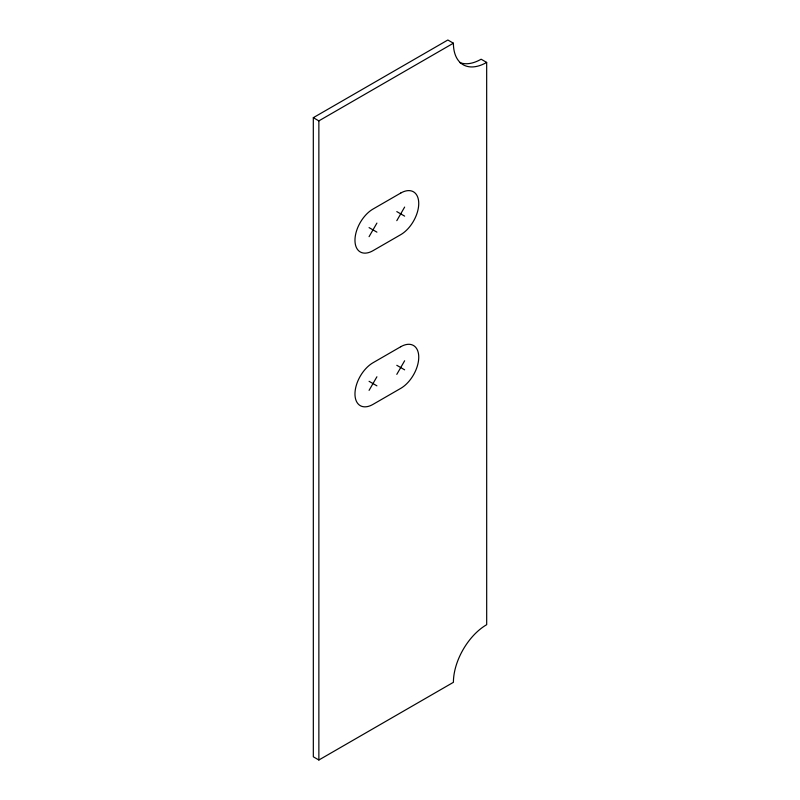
<?xml version="1.0" encoding="UTF-8"?>
<svg xmlns="http://www.w3.org/2000/svg" width="800" height="800" viewBox="0 0 800 800"><rect width="100%" height="100%" fill="white"/><g stroke="black" fill="none" stroke-linecap="round" stroke-linejoin="round"><path stroke-width="1.2" d="M369.07 236.67L376.91 223.09M396.8 220.66L404.64 207.08M369.07 390.37L376.91 376.78M396.8 374.36L404.64 360.77M313.31 117.68L447.85 40L453.4 43.2A47.06 27.17 -60 0 0 486.67 62.41L486.69 624.68A47.06 27.17 -60 0 0 453.41 682.32L318.87 760L313.33 756.8L313.31 117.68L318.86 120.88L318.87 760M318.86 120.88L453.4 43.2M486.67 62.41L481.13 59.21A47.06 27.17 -60 0 1 459.72 62.56M396.8 211.61L404.64 216.13M369.07 227.62L376.91 232.14M396.8 365.3L404.64 369.83M369.07 381.31L376.91 385.84M400.72 193.06L372.99 209.07A25.49 14.72 -60 0 0 354.97 240.29A25.49 14.72 -60 0 0 372.99 250.69L400.72 234.68A25.49 14.72 -60 0 0 418.74 203.46A25.49 14.72 -60 0 0 400.72 193.06M400.72 346.75L372.99 362.76A25.49 14.72 -60 0 0 354.97 393.98A25.49 14.72 -60 0 0 372.99 404.39L400.72 388.38A25.49 14.72 -60 0 0 418.75 357.16A25.49 14.72 -60 0 0 400.72 346.75"/></g></svg>
